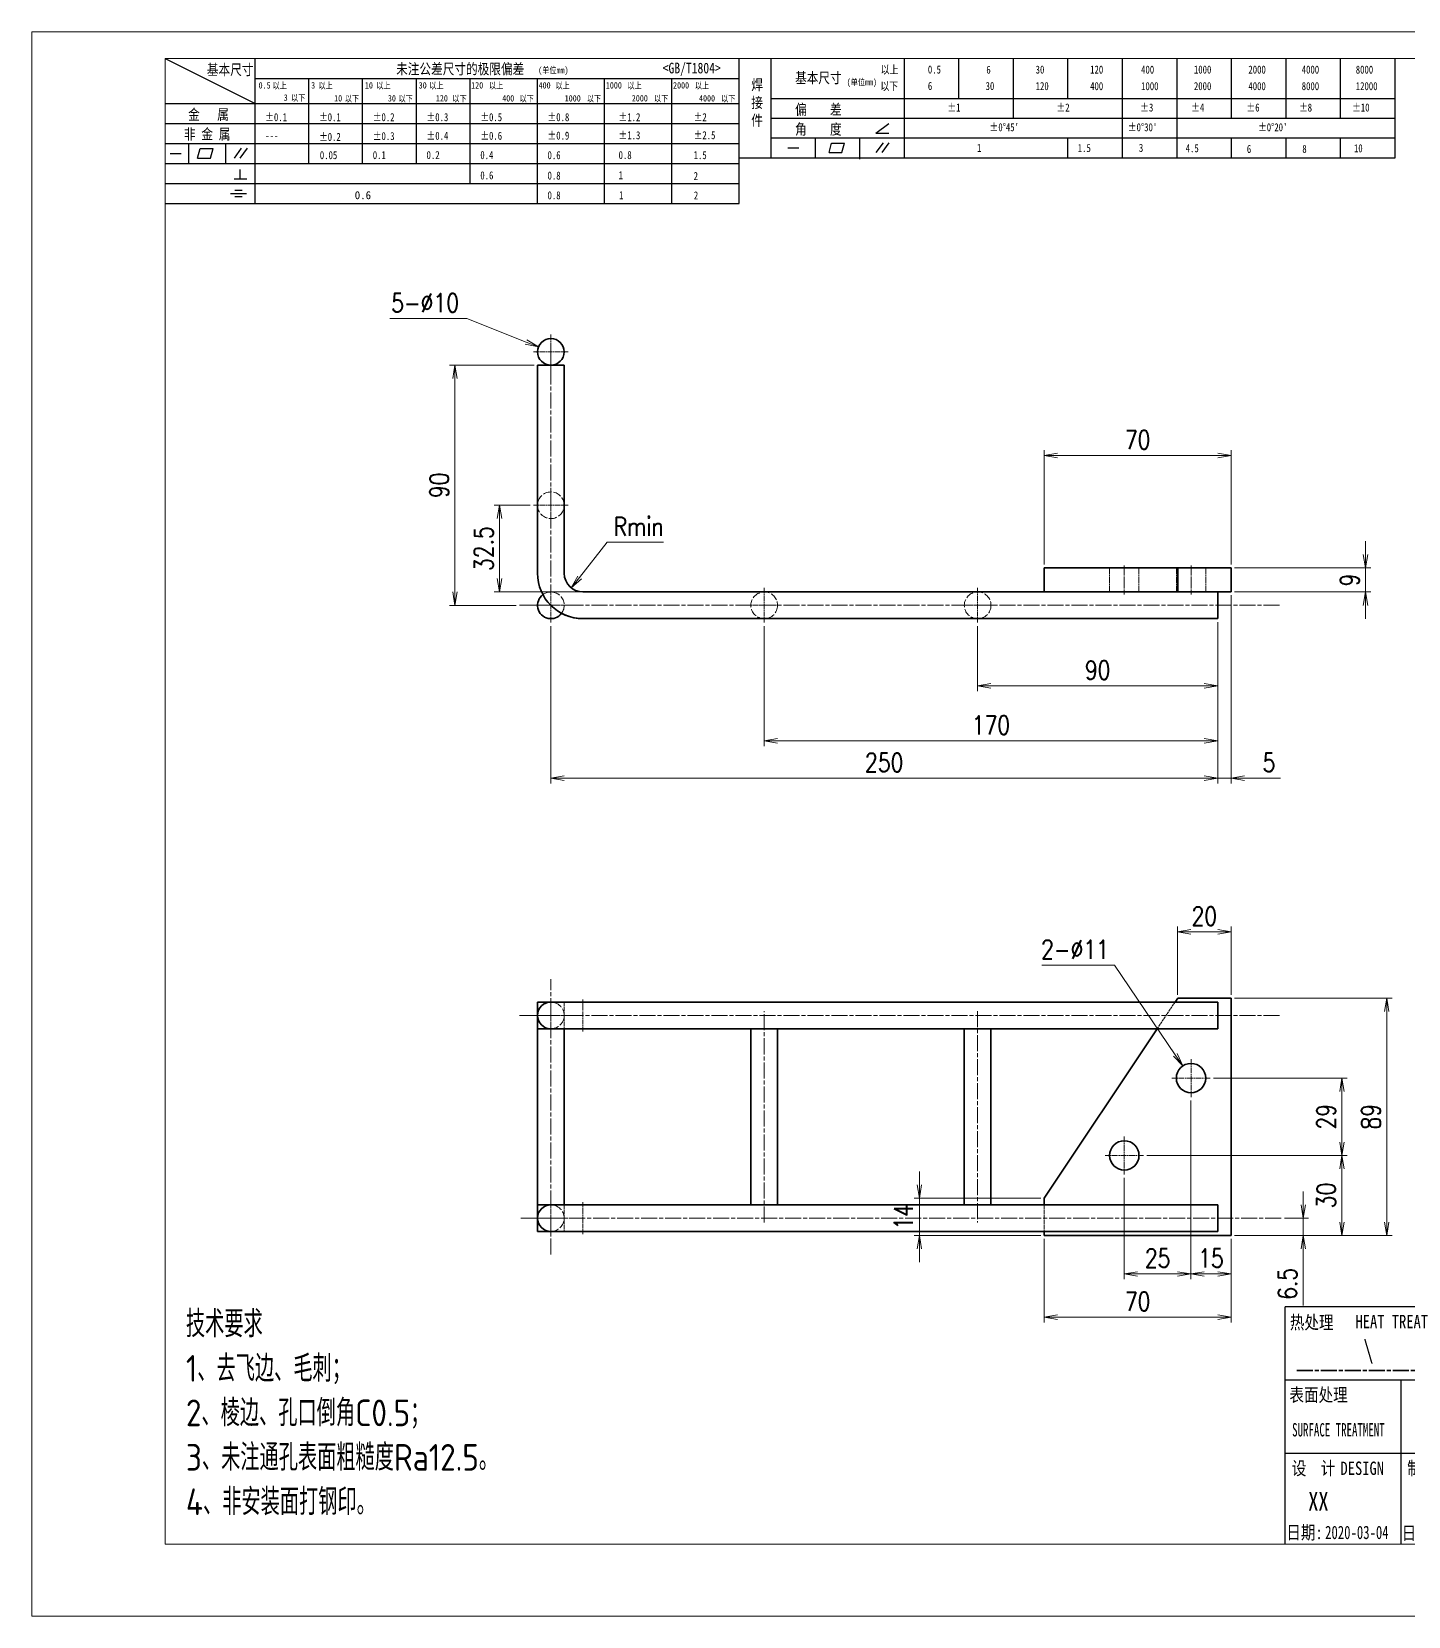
# Model space of a CAD drawing. Header units: inches. Extents: x 269 to 10986, y 1043 to 4337.
# Drawn here: x 6435 to 6951, y 2402 to 2996 of the extents above; entities that cross this region are included whole.
import ezdxf
from ezdxf.enums import TextEntityAlignment as Align

# ---------------------------------------------------------------- set-up
doc = ezdxf.new("R2010")
doc.units = ezdxf.units.IN
doc.header["$MEASUREMENT"] = 0
doc.linetypes.add('AM_ISO02W050x2', pattern=[3.75, 3, -0.75])
doc.linetypes.add('AM_ISO08W050x2', pattern=[9, 6, -0.75, 1.5, -0.75])
for name, color, linetype, lineweight in [('中心线', 2, 'AM_ISO08W050x2', 18), ('图框', 7, 'Continuous', 18), ('标注线', 3, 'Continuous', 18), ('热处理', 7, 'Continuous', 20), ('粗实线', 7, 'Continuous', 35), ('粗点划线', 6, 'AM_ISO08W050x2', 35), ('虚线', 1, 'AM_ISO02W050x2', 18)]:
    doc.layers.add(name, color=color, linetype=linetype, lineweight=lineweight)
doc.layers.add('图\\M+19E79\\M+195B6\\M+18E9A', color=7, linetype='Continuous')
doc.layers.add('打印', color=7, linetype='Continuous', lineweight=15, plot=False)
doc.layers.add('打印-禁用', color=7, linetype='Continuous', lineweight=15, plot=False)
doc.styles.add('DIM', font='romans.shx', dxfattribs={"width": 0.8, "bigfont": 'bigfont.shx'})
doc.styles.add('国标', font='simfang.ttf', dxfattribs={"width": 0.8})
doc.styles.add('机械长仿宋', font='gbenor.shx', dxfattribs={"height": 1, "bigfont": 'gbcbig.shx'})
doc.dimstyles.new('XR 1-2$0', dxfattribs={"dimscale": 2, "dimtxt": 3.5, "dimasz": 2.5, "dimexe": 1, "dimexo": 0.625, "dimgap": 1.2, "dimtad": 1, "dimdsep": 46, "dimtxsty": 'DIM', "dimblk": 'OPEN', "dimcen": 0, "dimclrd": 8, "dimclre": 8, "dimclrt": 2, "dimazin": 2, "dimtfac": 0.5, "dimtmove": 0, "dimatfit": 3, "dimldrblk": 'OPEN', "dimfxl": 0, "dimtolj": 2, "dimlwd": 13, "dimlwe": 13, "dimarcsym": 0})
doc.dimstyles.new('XR 1-2$3', dxfattribs={"dimscale": 2, "dimtxt": 3.5, "dimasz": 2.5, "dimexe": 1, "dimexo": 0.625, "dimgap": 1.2, "dimtad": 1, "dimtoh": 1, "dimdsep": 46, "dimtxsty": 'DIM', "dimblk": 'OPEN', "dimcen": 0, "dimclrd": 8, "dimclre": 8, "dimclrt": 2, "dimazin": 2, "dimtfac": 0.5, "dimtofl": 0, "dimtmove": 0, "dimatfit": 3, "dimldrblk": 'OPEN', "dimfxl": 0, "dimtolj": 2, "dimlwd": 18, "dimlwe": 18, "dimarcsym": 0})
doc.dimstyles.new('XR 1-2$4', dxfattribs={"dimscale": 2, "dimtxt": 3.5, "dimasz": 2.5, "dimexe": 1, "dimexo": 0.625, "dimgap": 1.2, "dimtad": 1, "dimtoh": 1, "dimdsep": 46, "dimtxsty": 'DIM', "dimblk": 'OPEN', "dimcen": 0, "dimclrd": 8, "dimclre": 8, "dimclrt": 2, "dimazin": 2, "dimtfac": 0.5, "dimtofl": 0, "dimtmove": 0, "dimatfit": 3, "dimldrblk": 'OPEN', "dimfxl": 0, "dimtolj": 2, "dimlwd": 18, "dimlwe": 18, "dimarcsym": 0})

# ---------------------------------------------------------------- blocks, each defined once
blk = doc.blocks.new('GZDEH零件A3图框V01版')
at = {"layer": '图\\M+19E79\\M+195B6\\M+18E9A', "color": 9}
for p, q in [((2882.49, -1554.46), (2899.37, -1562.92)), ((2899.37, -1581.67), (2899.37, -1554.46)), ((2990.09, -1581.67), (2990.09, -1554.46)), ((2996.09, -1573.08), (2996.09, -1554.46)), ((3021.09, -1561.98), (3021.09, -1554.46)), ((3031.31, -1561.98), (3031.31, -1554.46)), ((3041.53, -1561.98), (3041.53, -1554.46)), ((3051.75, -1561.98), (3051.75, -1554.46)), ((3061.98, -1561.98), (3061.98, -1554.46)), ((3072.2, -1561.98), (3072.2, -1554.46)), ((3082.42, -1561.98), (3082.42, -1554.46)), ((3092.64, -1561.98), (3092.64, -1554.46)), ((3102.86, -1561.98), (3102.86, -1554.46)), ((3113.09, -1573.08), (3113.09, -1554.46)), ((2899.37, -1558.24), (2990.09, -1558.24)), ((2909.45, -1574.17), (2909.45, -1558.24)), ((2919.53, -1574.17), (2919.53, -1558.24)), ((2929.61, -1574.17), (2929.61, -1558.24)), ((2939.69, -1577.92), (2939.69, -1558.24)), ((2952.29, -1581.67), (2952.29, -1558.24)), ((2964.89, -1581.67), (2964.89, -1558.24)), ((2977.49, -1581.67), (2977.49, -1558.24)), ((2996.09, -1561.98), (3113.09, -1561.98)), ((3021.09, -1573.08), (3021.09, -1561.98)), ((3041.53, -1565.68), (3041.53, -1561.98)), ((3061.98, -1573.08), (3061.98, -1561.98)), ((3072.2, -1573.08), (3072.2, -1561.98)), ((3082.42, -1565.68), (3082.42, -1561.98)), ((3092.64, -1565.68), (3092.64, -1561.98)), ((3102.86, -1565.68), (3102.86, -1561.98)), ((2882.49, -1562.92), (2990.09, -1562.92)), ((2882.49, -1566.67), (2990.09, -1566.67)), ((2996.09, -1565.68), (3113.09, -1565.68)), ((3015.75, -1568.51), (3018.15, -1566.66)), ((2882.49, -1570.42), (2990.09, -1570.42)), ((2886.92, -1574.12), (2886.92, -1570.42)), ((2893.91, -1574.12), (2893.91, -1570.42)), ((2996.09, -1569.38), (3113.09, -1569.38)), ((3004.42, -1573.08), (3004.42, -1569.38)), ((3006.97, -1572.12), (3007.45, -1570.33)), ((3007.45, -1570.33), (3009.86, -1570.33)), ((3009.39, -1572.12), (3009.86, -1570.33)), ((3012.75, -1573.08), (3012.75, -1569.38)), ((3015.75, -1568.51), (3018.15, -1568.51)), ((3015.81, -1572.12), (3017.15, -1570.26)), ((3016.89, -1572.12), (3018.23, -1570.26)), ((3051.75, -1573.08), (3051.75, -1569.38)), ((3082.42, -1573.08), (3082.42, -1569.48)), ((3092.64, -1573.08), (3092.64, -1569.38)), ((3102.86, -1573.08), (3102.86, -1569.38)), ((2883.43, -1572.27), (2885.49, -1572.27)), ((2888.59, -1573.16), (2889.07, -1571.37)), ((2888.59, -1573.16), (2891, -1573.16)), ((2889.07, -1571.37), (2891.48, -1571.37)), ((2891, -1573.16), (2891.48, -1571.37)), ((2895.52, -1573.16), (2896.85, -1571.3)), ((2896.6, -1573.16), (2897.94, -1571.3)), ((2990.09, -1573.08), (3113.09, -1573.08)), ((2999.26, -1571.23), (3001.32, -1571.23)), ((3006.97, -1572.12), (3009.39, -1572.12)), ((3012.75, -1573.33), (3012.75, -1573.08)), ((2882.49, -1574.17), (2990.09, -1574.17)), ((2895.42, -1577.05), (2897.81, -1577.05)), ((2896.58, -1577.05), (2896.58, -1575.28)), ((2882.49, -1577.92), (2990.09, -1577.92)), ((2894.79, -1579.77), (2897.77, -1579.77)), ((2895.57, -1579.17), (2896.92, -1579.17)), ((2882.49, -1581.67), (2990.09, -1581.67)), ((2895.57, -1580.37), (2896.93, -1580.37)), ((3272.49, -1788.46), (3092.49, -1788.46)), ((3181.99, -1802.21), (3092.49, -1802.21)), ((3114.17, -1802.21), (3114.17, -1815.96)), ((3181.99, -1815.96), (3092.49, -1815.96)), ((3114.17, -1815.96), (3114.17, -1832.96)), ((3114.17, -1815.96), (3114.17, -1832.96))]:
    blk.add_line(p, q, dxfattribs=at)
at = {"layer": '图\\M+19E79\\M+195B6\\M+18E9A', "color": 7}
blk.add_line((3272.49, -1788.46), (3092.49, -1788.46), dxfattribs=at)
at = {"layer": '图\\M+19E79\\M+195B6\\M+18E9A', "color": 9, "linetype": 'Continuous'}
blk.add_line((3092.49, -1832.96), (3092.49, -1788.46), dxfattribs=at)
at = {"layer": '图框', "linetype": 'Continuous'}
for p, q in [((2882.49, -1554.46), (2882.49, -1832.96)), ((3272.49, -1554.46), (2882.49, -1554.46)), ((2882.49, -1832.96), (3272.49, -1832.96))]:
    blk.add_line(p, q, dxfattribs=at)
at = {"layer": '打印-禁用', "linetype": 'Continuous'}
for p, q in [((2857.49, -1549.46), (2857.49, -1846.46)), ((3277.49, -1549.46), (2857.49, -1549.46)), ((2857.49, -1846.46), (3277.49, -1846.46))]:
    blk.add_line(p, q, dxfattribs=at)
at = {"layer": '图\\M+19E79\\M+195B6\\M+18E9A', "color": 9, "style": '国标'}
for s, height, width, p in [('基本尺寸', 2, 0.8, (2890.33, -1557.58)), ('未注公差尺寸的极限偏差', 2, 0.8, (2925.81, -1557.44)), ('<GB/T1804>', 2, 0.8, (2975.78, -1557.27)), ('以上', 1.5, 0.8, (3016.64, -1557.33)), ('0.5', 1.5, 0.8, (3025.49, -1557.3)), ('6', 1.5, 0.8, (3036.45, -1557.34)), ('30', 1.5, 0.8, (3045.69, -1557.31)), ('120', 1.5, 0.8, (3055.91, -1557.31)), ('400', 1.5, 0.8, (3065.46, -1557.31)), ('1000', 1.5, 0.8, (3075.36, -1557.31)), ('2000', 1.5, 0.8, (3085.57, -1557.31)), ('4000', 1.5, 0.8, (3095.57, -1557.31)), ('8000', 1.5, 0.8, (3105.7, -1557.31)), ('30', 1.2, 0.8, (2930.04, -1560.11)), ('基本尺寸', 2, 0.8, (3000.6, -1559.1)), ('以下', 1.5, 0.8, (3016.58, -1560.43)), ('6', 1.5, 0.8, (3025.49, -1560.38)), ('30', 1.5, 0.8, (3036.31, -1560.39)), ('120', 1.5, 0.8, (3045.69, -1560.41)), ('400', 1.5, 0.8, (3055.91, -1560.41)), ('1000', 1.5, 0.8, (3065.46, -1560.41)), ('2000', 1.5, 0.8, (3075.36, -1560.41)), ('4000', 1.5, 0.8, (3085.57, -1560.41)), ('8000', 1.5, 0.8, (3095.57, -1560.41)), ('12000', 1.5, 0.8, (3105.7, -1560.41)), ('金   属', 2, 0.8, (2886.82, -1565.98)), ('±0.1', 1.5, 0.8, (2901.27, -1566.23)), ('±0.1', 1.5, 0.8, (2911.35, -1566.23)), ('±0.2', 1.5, 0.8, (2921.43, -1566.23)), ('±0.3', 1.5, 0.8, (2931.51, -1566.23)), ('±0.5', 1.5, 0.8, (2941.59, -1566.23)), ('±0.8', 1.5, 0.8, (2954.19, -1566.23)), ('±1.2', 1.5, 0.8, (2967.51, -1566.23)), ('±2', 1.5, 0.8, (2981.58, -1566.23)), ('偏    差', 2, 0.8, (3000.6, -1565.04)), ('±1', 1.5, 0.8, (3029.16, -1564.42)), ('±2', 1.5, 0.8, (3049.61, -1564.42)), ('±3', 1.5, 0.8, (3065.3, -1564.42)), ('±4', 1.5, 0.8, (3074.85, -1564.42)), ('±6', 1.5, 0.8, (3085.22, -1564.42)), ('±8', 1.5, 0.8, (3095.06, -1564.42)), ('±10', 1.5, 0.8, (3105.02, -1564.42)), ('非 金 属', 2, 0.8, (2886.02, -1569.65)), ('±0.3', 1.5, 0.8, (2921.43, -1569.77)), ('±0.4', 1.5, 0.8, (2931.51, -1569.71)), ('±0.6', 1.5, 0.8, (2941.59, -1569.71)), ('±0.9', 1.5, 0.8, (2954.19, -1569.68)), ('±1.3', 1.5, 0.8, (2967.51, -1569.62)), ('±2.5', 1.5, 0.8, (2981.58, -1569.61)), ('角    度', 2, 0.8, (3000.6, -1568.74)), ("±0%%D45'", 1.5, 0.8, (3037.06, -1568.12)), ("±0%%D30'", 1.5, 0.8, (3062.98, -1568.12)), ("±0%%D20'", 1.5, 0.8, (3087.38, -1568.12)), ('---', 1.5, 0.8, (2901.27, -1569.65)), ('±0.2', 1.5, 0.8, (2911.35, -1569.92)), ('1', 1.5, 0.8, (3034.69, -1571.98)), ('1.5', 1.5, 0.8, (3053.59, -1572.01)), ('3', 1.5, 0.8, (3065.05, -1571.98)), ('4.5', 1.5, 0.8, (3073.82, -1572.05)), ('6', 1.5, 0.8, (3085.28, -1572.19)), ('8', 1.5, 0.8, (3095.68, -1572.15)), ('10', 1.5, 0.8, (3105.36, -1572.06)), ('0.1', 1.5, 0.8, (2921.43, -1573.34)), ('0.2', 1.5, 0.8, (2931.51, -1573.33)), ('0.4', 1.5, 0.8, (2941.59, -1573.33)), ('0.6', 1.5, 0.8, (2954.19, -1573.35)), ('0.8', 1.5, 0.8, (2967.51, -1573.33)), ('1.5', 1.5, 0.8, (2981.58, -1573.34)), ('0.6', 1.5, 0.8, (2941.59, -1577.14)), ('0.8', 1.5, 0.8, (2954.19, -1577.17)), ('1', 1.5, 0.8, (2967.51, -1577.12)), ('2', 1.5, 0.8, (2981.58, -1577.26)), ('0.8', 1.5, 0.8, (2954.19, -1580.87)), ('1', 1.5, 0.8, (2967.59, -1580.86)), ('2', 1.5, 0.8, (2981.62, -1580.89)), ('热处理', 2.5, 0.8, (3093.35, -1792.61)), ('表面处理', 2.5, 0.8, (3093.27, -1806.21)), ('SURFACE TREATMENT', 2.5, 0.6, (3093.77, -1812.75)), (' DESIGN', 2.5, 0.8, (3101.47, -1819.96))]:
    blk.add_text(s, height=height, dxfattribs=dict(at, width=width)).set_placement(p)
at = {"layer": '图\\M+19E79\\M+195B6\\M+18E9A', "color": 9, "lineweight": 15, "style": '国标', "width": 0.8}
for s, p in [('(单位mm)', (2952.44, -1557.27)), ('0.5', (2900.03, -1560.11)), ('以上', (2902.64, -1560.16)), ('3', (2909.88, -1560.11)), ('以上', (2911.25, -1560.16)), ('10', (2919.96, -1560.11)), ('以上', (2922.09, -1560.16)), ('以上', (2932.02, -1560.16)), ('120', (2939.88, -1560.11)), ('以上', (2943.21, -1560.16)), ('400', (2952.52, -1560.11)), ('以上', (2955.68, -1560.16)), ('1000', (2965.12, -1560.11)), ('以上', (2969.16, -1560.16)), ('2000', (2977.72, -1560.11)), ('以上', (2981.8, -1560.16)), ('(单位mm)', (3010.27, -1559.51)), ('3', (2904.73, -1562.41)), ('以下', (2906.1, -1562.46)), ('10', (2914.19, -1562.54)), ('以下', (2916.18, -1562.59)), ('30', (2924.27, -1562.54)), ('以下', (2926.26, -1562.59)), ('120', (2933.26, -1562.54)), ('以下', (2936.34, -1562.59)), ('400', (2945.7, -1562.54)), ('以下', (2948.94, -1562.59)), ('1000', (2957.41, -1562.54)), ('以下', (2961.54, -1562.59)), ('2000', (2969.99, -1562.54)), ('以下', (2974.14, -1562.59)), ('4000', (2982.59, -1562.54)), ('以下', (2986.74, -1562.59))]:
    blk.add_text(s, height=1.2, dxfattribs=at).set_placement(p)
at = {"layer": '图\\M+19E79\\M+195B6\\M+18E9A', "color": 9, "lineweight": 13, "style": '国标'}
blk.add_text('0.6', height=1.5, dxfattribs=at).set_placement((2918.05, -1580.85))
at = {"layer": '图\\M+19E79\\M+195B6\\M+18E9A', "color": 9, "style": '国标', "width": 0.8}
for s, p in [('HEAT TREAT', (3112.45, -1792.46)), ('设  计', (3097.79, -1819.96)), ('制  图', (3119.43, -1819.96)), ('日期:', (3096.09, -1832)), ('日期:', (3117.71, -1832.1))]:
    blk.add_text(s, height=2.5, dxfattribs=at).set_placement(p, align=Align.CENTER)
at = {"layer": '图\\M+19E79\\M+195B6\\M+18E9A', "color": 9, "style": '国标'}
for s, insert, char_height, width, attachment_point in [('焊\\P接\\P件', (2992.39, -1558.41), 2, 3.1877, 1), ('0.05', (2911.51, -1573.37), 1.5, 5.1982, 7)]:
    blk.add_mtext(s, dxfattribs=dict(at, insert=insert, char_height=char_height, width=width, attachment_point=attachment_point))
blk = doc.blocks.new('DEH A3')
at = {"layer": '图框'}
blk.add_blockref('GZDEH零件A3图框V01版', (-2857.49, 1846.46), dxfattribs=at)
blk = doc.blocks.new('_Open')
at = {"color": 0, "linetype": 'ByBlock', "lineweight": -2}
for p, q in [((-1, 0.17), (0, 0)), ((-1, -0.17), (0, 0)), ((0, 0), (-1, 0))]:
    blk.add_line(p, q, dxfattribs=at)
blk = doc.blocks.new('*D451')
at = {"layer": 'Defpoints', "color": 0, "transparency": 16777216}
for p in [(6629.98, 2774.94), (6879.98, 2776.44), (6879.98, 2716.64)]:
    blk.add_point(p, dxfattribs=at)
at = {"layer": '标注线', "color": 8, "lineweight": 13, "transparency": 16777216}
for p, q in [((6879.98, 2775.19), (6879.98, 2714.64)), ((6629.98, 2773.69), (6629.98, 2714.64)), ((6634.98, 2716.64), (6874.98, 2716.64))]:
    blk.add_line(p, q, dxfattribs=at)
at = {"layer": '标注线', "color": 8, "lineweight": 13, "transparency": 16777216, "xscale": 5, "yscale": 5, "zscale": 5, "rotation": 180}
blk.add_blockref('_Open', (6629.98, 2716.64), dxfattribs=at)
at = {"layer": '标注线', "color": 8, "lineweight": 13, "transparency": 16777216, "xscale": 5, "yscale": 5, "zscale": 5}
blk.add_blockref('_Open', (6879.98, 2716.64), dxfattribs=at)
at = {"layer": '标注线', "color": 2, "transparency": 16777216, "insert": (6754.98, 2722.54), "char_height": 7, "attachment_point": 5, "style": 'DIM'}
blk.add_mtext('\\A2;250', dxfattribs=at)
blk = doc.blocks.new('*D452')
at = {"layer": 'Defpoints', "color": 0, "transparency": 16777216}
for p in [(6594.03, 2871.44), (6624.98, 2871.44), (6618.18, 2781.44)]:
    blk.add_point(p, dxfattribs=at)
at = {"layer": '标注线', "color": 8, "lineweight": 13, "transparency": 16777216}
for p, q in [((6623.73, 2871.44), (6592.03, 2871.44)), ((6594.03, 2786.44), (6594.03, 2866.44)), ((6616.93, 2781.44), (6592.03, 2781.44))]:
    blk.add_line(p, q, dxfattribs=at)
at = {"layer": '标注线', "color": 8, "lineweight": 13, "transparency": 16777216, "xscale": 5, "yscale": 5, "zscale": 5}
for p, rotation in [((6594.03, 2871.44), 90), ((6594.03, 2781.44), 270)]:
    blk.add_blockref('_Open', p, dxfattribs=dict(at, rotation=rotation))
at = {"layer": '标注线', "color": 2, "transparency": 16777216, "insert": (6588.13, 2826.44), "char_height": 7, "attachment_point": 5, "rotation": 90, "style": 'DIM'}
blk.add_mtext('\\A2;90', dxfattribs=at)
blk = doc.blocks.new('*D453')
at = {"layer": 'Defpoints', "color": 0, "transparency": 16777216}
for p in [(6884.98, 2786.44), (6879.98, 2776.44), (6884.98, 2716.64)]:
    blk.add_point(p, dxfattribs=at)
at = {"layer": '标注线', "color": 8, "lineweight": 13, "transparency": 16777216}
for p, q in [((6884.98, 2785.19), (6884.98, 2714.64)), ((6879.98, 2775.19), (6879.98, 2714.64)), ((6874.98, 2716.64), (6869.98, 2716.64)), ((6879.98, 2716.64), (6884.98, 2716.64)), ((6889.98, 2716.64), (6903.52, 2716.64))]:
    blk.add_line(p, q, dxfattribs=at)
at = {"layer": '标注线', "color": 8, "lineweight": 13, "transparency": 16777216, "xscale": 5, "yscale": 5, "zscale": 5}
blk.add_blockref('_Open', (6879.98, 2716.64), dxfattribs=at)
at = {"layer": '标注线', "color": 8, "lineweight": 13, "transparency": 16777216, "xscale": 5, "yscale": 5, "zscale": 5, "rotation": 180}
blk.add_blockref('_Open', (6884.98, 2716.64), dxfattribs=at)
at = {"layer": '标注线', "color": 2, "transparency": 16777216, "insert": (6899.25, 2722.54), "char_height": 7, "attachment_point": 5, "style": 'DIM'}
blk.add_mtext('\\A2;5', dxfattribs=at)
blk = doc.blocks.new('*D454')
at = {"layer": 'Defpoints', "color": 0, "transparency": 16777216}
for p in [(6884.98, 2837.63), (6814.98, 2795.44), (6884.98, 2795.44)]:
    blk.add_point(p, dxfattribs=at)
at = {"layer": '标注线', "color": 8, "lineweight": 13, "transparency": 16777216}
for p, q in [((6814.98, 2796.69), (6814.98, 2839.63)), ((6884.98, 2796.69), (6884.98, 2839.63)), ((6819.98, 2837.63), (6879.98, 2837.63))]:
    blk.add_line(p, q, dxfattribs=at)
at = {"layer": '标注线', "color": 8, "lineweight": 13, "transparency": 16777216, "xscale": 5, "yscale": 5, "zscale": 5, "rotation": 180}
blk.add_blockref('_Open', (6814.98, 2837.63), dxfattribs=at)
at = {"layer": '标注线', "color": 8, "lineweight": 13, "transparency": 16777216, "xscale": 5, "yscale": 5, "zscale": 5}
blk.add_blockref('_Open', (6884.98, 2837.63), dxfattribs=at)
at = {"layer": '标注线', "color": 2, "transparency": 16777216, "insert": (6849.98, 2843.53), "char_height": 7, "attachment_point": 5, "style": 'DIM'}
blk.add_mtext('\\A2;70', dxfattribs=at)
blk = doc.blocks.new('*D455')
at = {"layer": 'Defpoints', "color": 0, "transparency": 16777216}
for p in [(6884.98, 2795.44), (6935.39, 2795.44), (6884.98, 2786.44)]:
    blk.add_point(p, dxfattribs=at)
at = {"layer": '标注线', "color": 8, "lineweight": 13, "transparency": 16777216}
for p, q in [((6935.39, 2800.44), (6935.39, 2805.44)), ((6886.23, 2795.44), (6937.39, 2795.44)), ((6935.39, 2786.44), (6935.39, 2795.44)), ((6886.23, 2786.44), (6937.39, 2786.44)), ((6935.39, 2781.44), (6935.39, 2776.44))]:
    blk.add_line(p, q, dxfattribs=at)
at = {"layer": '标注线', "color": 8, "lineweight": 13, "transparency": 16777216, "xscale": 5, "yscale": 5, "zscale": 5}
for p, rotation in [((6935.39, 2795.44), 270), ((6935.39, 2786.44), 90)]:
    blk.add_blockref('_Open', p, dxfattribs=dict(at, rotation=rotation))
at = {"layer": '标注线', "color": 2, "transparency": 16777216, "insert": (6929.49, 2790.94), "char_height": 7, "attachment_point": 5, "rotation": 90, "style": 'DIM'}
blk.add_mtext('\\A2;9', dxfattribs=at)
blk = doc.blocks.new('*D456')
at = {"layer": 'Defpoints', "color": 0, "transparency": 16777216}
for p in [(6789.98, 2774.94), (6879.98, 2776.44), (6879.98, 2751.27)]:
    blk.add_point(p, dxfattribs=at)
at = {"layer": '标注线', "color": 8, "lineweight": 13, "transparency": 16777216}
for p, q in [((6879.98, 2775.19), (6879.98, 2749.27)), ((6789.98, 2773.69), (6789.98, 2749.27)), ((6794.98, 2751.27), (6874.98, 2751.27))]:
    blk.add_line(p, q, dxfattribs=at)
at = {"layer": '标注线', "color": 8, "lineweight": 13, "transparency": 16777216, "xscale": 5, "yscale": 5, "zscale": 5, "rotation": 180}
blk.add_blockref('_Open', (6789.98, 2751.27), dxfattribs=at)
at = {"layer": '标注线', "color": 8, "lineweight": 13, "transparency": 16777216, "xscale": 5, "yscale": 5, "zscale": 5}
blk.add_blockref('_Open', (6879.98, 2751.27), dxfattribs=at)
at = {"layer": '标注线', "color": 2, "transparency": 16777216, "insert": (6834.98, 2757.17), "char_height": 7, "attachment_point": 5, "style": 'DIM'}
blk.add_mtext('\\A2;90', dxfattribs=at)
blk = doc.blocks.new('*D457')
at = {"layer": 'Defpoints', "color": 0, "transparency": 16777216}
for p in [(6709.98, 2774.94), (6879.98, 2776.44), (6879.98, 2730.67)]:
    blk.add_point(p, dxfattribs=at)
at = {"layer": '标注线', "color": 8, "lineweight": 13, "transparency": 16777216}
for p, q in [((6879.98, 2775.19), (6879.98, 2728.67)), ((6709.98, 2773.69), (6709.98, 2728.67)), ((6714.98, 2730.67), (6874.98, 2730.67))]:
    blk.add_line(p, q, dxfattribs=at)
at = {"layer": '标注线', "color": 8, "lineweight": 13, "transparency": 16777216, "xscale": 5, "yscale": 5, "zscale": 5, "rotation": 180}
blk.add_blockref('_Open', (6709.98, 2730.67), dxfattribs=at)
at = {"layer": '标注线', "color": 8, "lineweight": 13, "transparency": 16777216, "xscale": 5, "yscale": 5, "zscale": 5}
blk.add_blockref('_Open', (6879.98, 2730.67), dxfattribs=at)
at = {"layer": '标注线', "color": 2, "transparency": 16777216, "insert": (6794.98, 2736.57), "char_height": 7, "attachment_point": 5, "style": 'DIM'}
blk.add_mtext('\\A2;170', dxfattribs=at)
blk = doc.blocks.new('*D458')
at = {"layer": 'Defpoints', "color": 0, "transparency": 16777216}
for p in [(6610.73, 2818.94), (6623.48, 2818.94), (6641.98, 2786.44)]:
    blk.add_point(p, dxfattribs=at)
at = {"layer": '标注线', "color": 8, "lineweight": 13, "transparency": 16777216}
for p, q in [((6622.23, 2818.94), (6608.73, 2818.94)), ((6610.73, 2791.44), (6610.73, 2813.94)), ((6640.73, 2786.44), (6608.73, 2786.44))]:
    blk.add_line(p, q, dxfattribs=at)
at = {"layer": '标注线', "color": 8, "lineweight": 13, "transparency": 16777216, "xscale": 5, "yscale": 5, "zscale": 5}
for p, rotation in [((6610.73, 2818.94), 90), ((6610.73, 2786.44), 270)]:
    blk.add_blockref('_Open', p, dxfattribs=dict(at, rotation=rotation))
at = {"layer": '标注线', "color": 2, "transparency": 16777216, "insert": (6604.83, 2802.69), "char_height": 7, "attachment_point": 5, "rotation": 90, "style": 'DIM'}
blk.add_mtext('\\A2;32.5', dxfattribs=at)
blk = doc.blocks.new('*D459')
at = {"layer": 'Defpoints', "color": 0, "transparency": 16777216}
for p in [(6625.33, 2878.28), (6634.63, 2874.61)]:
    blk.add_point(p, dxfattribs=at)
at = {"layer": '标注线', "color": 8, "lineweight": 18, "transparency": 16777216}
for p, q in [((6569.62, 2888.92), (6598.42, 2888.92)), ((6598.42, 2888.92), (6620.68, 2880.12))]:
    blk.add_line(p, q, dxfattribs=at)
at = {"layer": '标注线', "color": 8, "lineweight": 18, "transparency": 16777216, "xscale": 5, "yscale": 5, "zscale": 5, "rotation": 338.4364314006194}
blk.add_blockref('_Open', (6625.33, 2878.28), dxfattribs=at)
at = {"layer": '标注线', "color": 2, "transparency": 16777216, "insert": (6582.82, 2894.82), "char_height": 7, "attachment_point": 5, "style": 'DIM'}
blk.add_mtext('\\A2;{\\Fromans,bigfont|c134;5-}∅10', dxfattribs=at)
blk = doc.blocks.new('*D463')
at = {"layer": 'Defpoints', "color": 0, "transparency": 16777216}
for p in [(6814.98, 2545.23), (6884.98, 2545.23), (6884.98, 2514.6)]:
    blk.add_point(p, dxfattribs=at)
at = {"layer": '标注线', "color": 8, "lineweight": 13, "transparency": 16777216}
for p, q in [((6814.98, 2543.98), (6814.98, 2512.6)), ((6884.98, 2543.98), (6884.98, 2512.6)), ((6819.98, 2514.6), (6879.98, 2514.6))]:
    blk.add_line(p, q, dxfattribs=at)
at = {"layer": '标注线', "color": 8, "lineweight": 13, "transparency": 16777216, "xscale": 5, "yscale": 5, "zscale": 5, "rotation": 180}
blk.add_blockref('_Open', (6814.98, 2514.6), dxfattribs=at)
at = {"layer": '标注线', "color": 8, "lineweight": 13, "transparency": 16777216, "xscale": 5, "yscale": 5, "zscale": 5}
blk.add_blockref('_Open', (6884.98, 2514.6), dxfattribs=at)
at = {"layer": '标注线', "color": 2, "transparency": 16777216, "insert": (6849.98, 2520.5), "char_height": 7, "attachment_point": 5, "style": 'DIM'}
blk.add_mtext('\\A2;70', dxfattribs=at)
blk = doc.blocks.new('*D464')
at = {"layer": 'Defpoints', "color": 0, "transparency": 16777216}
for p in [(6884.98, 2634.23), (6943.35, 2634.23), (6884.98, 2545.23)]:
    blk.add_point(p, dxfattribs=at)
at = {"layer": '标注线', "color": 8, "lineweight": 13, "transparency": 16777216}
for p, q in [((6886.23, 2634.23), (6945.35, 2634.23)), ((6943.35, 2550.23), (6943.35, 2629.23)), ((6886.23, 2545.23), (6945.35, 2545.23))]:
    blk.add_line(p, q, dxfattribs=at)
at = {"layer": '标注线', "color": 8, "lineweight": 13, "transparency": 16777216, "xscale": 5, "yscale": 5, "zscale": 5}
for p, rotation in [((6943.35, 2634.23), 90), ((6943.35, 2545.23), 270)]:
    blk.add_blockref('_Open', p, dxfattribs=dict(at, rotation=rotation))
at = {"layer": '标注线', "color": 2, "transparency": 16777216, "insert": (6937.45, 2589.73), "char_height": 7, "attachment_point": 5, "rotation": 90, "style": 'DIM'}
blk.add_mtext('\\A2;89', dxfattribs=at)
blk = doc.blocks.new('*D465')
at = {"layer": 'Defpoints', "color": 0, "transparency": 16777216}
for p in [(6903.78, 2551.73), (6884.98, 2545.23), (6912.08, 2545.23)]:
    blk.add_point(p, dxfattribs=at)
at = {"layer": '标注线', "color": 8, "lineweight": 13, "transparency": 16777216}
for p, q in [((6912.08, 2556.73), (6912.08, 2561.73)), ((6905.03, 2551.73), (6914.08, 2551.73)), ((6912.08, 2551.73), (6912.08, 2545.23)), ((6886.23, 2545.23), (6914.08, 2545.23)), ((6912.08, 2540.23), (6912.08, 2518.96))]:
    blk.add_line(p, q, dxfattribs=at)
at = {"layer": '标注线', "color": 8, "lineweight": 13, "transparency": 16777216, "xscale": 5, "yscale": 5, "zscale": 5}
for p, rotation in [((6912.08, 2551.73), 270), ((6912.08, 2545.23), 90)]:
    blk.add_blockref('_Open', p, dxfattribs=dict(at, rotation=rotation))
at = {"layer": '标注线', "color": 2, "transparency": 16777216, "insert": (6906.18, 2527.1), "char_height": 7, "attachment_point": 5, "rotation": 90, "style": 'DIM'}
blk.add_mtext('\\A2;6.5', dxfattribs=at)
blk = doc.blocks.new('*D466')
at = {"layer": 'Defpoints', "color": 0, "transparency": 16777216}
for p in [(6768.15, 2559.23), (6814.98, 2559.23), (6814.98, 2545.23)]:
    blk.add_point(p, dxfattribs=at)
at = {"layer": '标注线', "color": 8, "lineweight": 13, "transparency": 16777216}
for p, q in [((6768.15, 2564.23), (6768.15, 2569.23)), ((6813.73, 2559.23), (6766.15, 2559.23)), ((6768.15, 2545.23), (6768.15, 2559.23)), ((6813.73, 2545.23), (6766.15, 2545.23)), ((6768.15, 2540.23), (6768.15, 2535.23))]:
    blk.add_line(p, q, dxfattribs=at)
at = {"layer": '标注线', "color": 8, "lineweight": 13, "transparency": 16777216, "xscale": 5, "yscale": 5, "zscale": 5}
for p, rotation in [((6768.15, 2559.23), 270), ((6768.15, 2545.23), 90)]:
    blk.add_blockref('_Open', p, dxfattribs=dict(at, rotation=rotation))
at = {"layer": '标注线', "color": 2, "transparency": 16777216, "insert": (6762.25, 2552.23), "char_height": 7, "attachment_point": 5, "rotation": 90, "style": 'DIM'}
blk.add_mtext('\\A2;14', dxfattribs=at)
blk = doc.blocks.new('*D467')
at = {"layer": 'Defpoints', "color": 0, "transparency": 16777216}
for p in [(6884.98, 2659.03), (6864.98, 2634.23), (6884.98, 2634.23)]:
    blk.add_point(p, dxfattribs=at)
at = {"layer": '标注线', "color": 8, "lineweight": 13, "transparency": 16777216}
for p, q in [((6864.98, 2635.48), (6864.98, 2661.03)), ((6869.98, 2659.03), (6879.98, 2659.03)), ((6884.98, 2635.48), (6884.98, 2661.03))]:
    blk.add_line(p, q, dxfattribs=at)
at = {"layer": '标注线', "color": 8, "lineweight": 13, "transparency": 16777216, "xscale": 5, "yscale": 5, "zscale": 5, "rotation": 180}
blk.add_blockref('_Open', (6864.98, 2659.03), dxfattribs=at)
at = {"layer": '标注线', "color": 8, "lineweight": 13, "transparency": 16777216, "xscale": 5, "yscale": 5, "zscale": 5}
blk.add_blockref('_Open', (6884.98, 2659.03), dxfattribs=at)
at = {"layer": '标注线', "color": 2, "transparency": 16777216, "insert": (6874.98, 2664.93), "char_height": 7, "attachment_point": 5, "style": 'DIM'}
blk.add_mtext('\\A2;20', dxfattribs=at)
blk = doc.blocks.new('*D468')
at = {"layer": 'Defpoints', "color": 0, "transparency": 16777216}
for p in [(6869.98, 2597.08), (6884.98, 2545.23), (6884.98, 2530.81)]:
    blk.add_point(p, dxfattribs=at)
at = {"layer": '标注线', "color": 8, "lineweight": 13, "transparency": 16777216}
for p, q in [((6869.98, 2595.83), (6869.98, 2528.81)), ((6884.98, 2543.98), (6884.98, 2528.81)), ((6874.98, 2530.81), (6879.98, 2530.81))]:
    blk.add_line(p, q, dxfattribs=at)
at = {"layer": '标注线', "color": 8, "lineweight": 13, "transparency": 16777216, "xscale": 5, "yscale": 5, "zscale": 5, "rotation": 180}
blk.add_blockref('_Open', (6869.98, 2530.81), dxfattribs=at)
at = {"layer": '标注线', "color": 8, "lineweight": 13, "transparency": 16777216, "xscale": 5, "yscale": 5, "zscale": 5}
blk.add_blockref('_Open', (6884.98, 2530.81), dxfattribs=at)
at = {"layer": '标注线', "color": 2, "transparency": 16777216, "insert": (6877.48, 2536.71), "char_height": 7, "attachment_point": 5, "style": 'DIM'}
blk.add_mtext('\\A2;15', dxfattribs=at)
blk = doc.blocks.new('*D469')
at = {"layer": 'Defpoints', "color": 0, "transparency": 16777216}
for p in [(6869.98, 2597.08), (6844.98, 2568.08), (6869.98, 2530.81)]:
    blk.add_point(p, dxfattribs=at)
at = {"layer": '标注线', "color": 8, "lineweight": 13, "transparency": 16777216}
for p, q in [((6869.98, 2595.83), (6869.98, 2528.81)), ((6844.98, 2566.83), (6844.98, 2528.81)), ((6849.98, 2530.81), (6864.98, 2530.81))]:
    blk.add_line(p, q, dxfattribs=at)
at = {"layer": '标注线', "color": 8, "lineweight": 13, "transparency": 16777216, "xscale": 5, "yscale": 5, "zscale": 5, "rotation": 180}
blk.add_blockref('_Open', (6844.98, 2530.81), dxfattribs=at)
at = {"layer": '标注线', "color": 8, "lineweight": 13, "transparency": 16777216, "xscale": 5, "yscale": 5, "zscale": 5}
blk.add_blockref('_Open', (6869.98, 2530.81), dxfattribs=at)
at = {"layer": '标注线', "color": 2, "transparency": 16777216, "insert": (6857.48, 2536.71), "char_height": 7, "attachment_point": 5, "style": 'DIM'}
blk.add_mtext('\\A2;25', dxfattribs=at)
blk = doc.blocks.new('*D470')
at = {"layer": 'Defpoints', "color": 0, "transparency": 16777216}
for p in [(6852.13, 2575.23), (6926.57, 2575.23), (6884.98, 2545.23)]:
    blk.add_point(p, dxfattribs=at)
at = {"layer": '标注线', "color": 8, "lineweight": 13, "transparency": 16777216}
for p, q in [((6853.38, 2575.23), (6928.57, 2575.23)), ((6926.57, 2550.23), (6926.57, 2570.23)), ((6886.23, 2545.23), (6928.57, 2545.23))]:
    blk.add_line(p, q, dxfattribs=at)
at = {"layer": '标注线', "color": 8, "lineweight": 13, "transparency": 16777216, "xscale": 5, "yscale": 5, "zscale": 5}
for p, rotation in [((6926.57, 2575.23), 90), ((6926.57, 2545.23), 270)]:
    blk.add_blockref('_Open', p, dxfattribs=dict(at, rotation=rotation))
at = {"layer": '标注线', "color": 2, "transparency": 16777216, "insert": (6920.67, 2560.23), "char_height": 7, "attachment_point": 5, "rotation": 90, "style": 'DIM'}
blk.add_mtext('\\A2;30', dxfattribs=at)
blk = doc.blocks.new('*D471')
at = {"layer": 'Defpoints', "color": 0, "transparency": 16777216}
for p in [(6877.13, 2604.23), (6926.57, 2604.23), (6852.13, 2575.23)]:
    blk.add_point(p, dxfattribs=at)
at = {"layer": '标注线', "color": 8, "lineweight": 13, "transparency": 16777216}
for p, q in [((6878.38, 2604.23), (6928.57, 2604.23)), ((6926.57, 2580.23), (6926.57, 2599.23)), ((6853.38, 2575.23), (6928.57, 2575.23))]:
    blk.add_line(p, q, dxfattribs=at)
at = {"layer": '标注线', "color": 8, "lineweight": 13, "transparency": 16777216, "xscale": 5, "yscale": 5, "zscale": 5}
for p, rotation in [((6926.57, 2604.23), 90), ((6926.57, 2575.23), 270)]:
    blk.add_blockref('_Open', p, dxfattribs=dict(at, rotation=rotation))
at = {"layer": '标注线', "color": 2, "transparency": 16777216, "insert": (6920.67, 2589.73), "char_height": 7, "attachment_point": 5, "rotation": 90, "style": 'DIM'}
blk.add_mtext('\\A2;29', dxfattribs=at)
blk = doc.blocks.new('*D472')
at = {"layer": 'Defpoints', "color": 0, "transparency": 16777216}
for p in [(6866.9, 2608.78), (6873.07, 2599.68)]:
    blk.add_point(p, dxfattribs=at)
at = {"layer": '标注线', "color": 8, "lineweight": 18, "transparency": 16777216}
for p, q in [((6814.1, 2646.51), (6841.3, 2646.51)), ((6841.3, 2646.51), (6864.09, 2612.92))]:
    blk.add_line(p, q, dxfattribs=at)
at = {"layer": '标注线', "color": 8, "lineweight": 18, "transparency": 16777216, "xscale": 5, "yscale": 5, "zscale": 5, "rotation": 304.1533799291865}
blk.add_blockref('_Open', (6866.9, 2608.78), dxfattribs=at)
at = {"layer": '标注线', "color": 2, "transparency": 16777216, "insert": (6826.5, 2652.41), "char_height": 7, "attachment_point": 5, "style": 'DIM'}
blk.add_mtext('\\A2;2-%%c11', dxfattribs=at)
blk = doc.blocks.new('*D533')
at = {"layer": 'Defpoints', "color": 0, "transparency": 16777216}
for p in [(6641.98, 2793.44), (6637.65, 2787.94)]:
    blk.add_point(p, dxfattribs=at)
at = {"layer": '标注线', "color": 8, "lineweight": 18, "transparency": 16777216}
for p, q in [((6651.14, 2805.08), (6640.75, 2791.87)), ((6672.21, 2805.08), (6651.14, 2805.08))]:
    blk.add_line(p, q, dxfattribs=at)
at = {"layer": '标注线', "color": 8, "lineweight": 18, "transparency": 16777216, "xscale": 5, "yscale": 5, "zscale": 5, "rotation": 231.7979263032726}
blk.add_blockref('_Open', (6637.65, 2787.94), dxfattribs=at)
at = {"layer": '标注线', "color": 2, "transparency": 16777216, "insert": (6662.87, 2810.98), "char_height": 7, "attachment_point": 5, "style": 'DIM'}
blk.add_mtext('\\A2;{\\Fromans,bigfont|c134;Rmin}', dxfattribs=at)

msp = doc.modelspace()

# ---------------------------------------------------------------- linework, layer by layer
at = {"layer": '中心线', "ltscale": 0.325}
for p, q in [((6629.983, 2882.944), (6629.983, 2869.944)), ((6636.483, 2876.444), (6623.483, 2876.444)), ((6629.983, 2825.444), (6629.983, 2812.444)), ((6636.483, 2818.944), (6623.483, 2818.944)), ((6629.983, 2787.944), (6629.983, 2774.944)), ((6709.983, 2787.944), (6709.983, 2774.944)), ((6789.983, 2787.944), (6789.983, 2774.944)), ((6636.483, 2781.444), (6623.483, 2781.444)), ((6716.483, 2781.444), (6703.483, 2781.444)), ((6796.483, 2781.444), (6783.483, 2781.444)), ((6629.983, 2634.229), (6629.983, 2621.229)), ((6636.483, 2627.729), (6623.483, 2627.729)), ((6629.983, 2558.229), (6629.983, 2545.229)), ((6636.483, 2551.729), (6623.483, 2551.729))]:
    msp.add_line(p, q, dxfattribs=at)
at = {"layer": '中心线'}
for p, q in [((6629.983, 2879.244), (6629.983, 2785.644)), ((6618.182, 2781.444), (6903.783, 2781.444)), ((6629.983, 2538.129), (6629.983, 2641.329)), ((6618.183, 2627.729), (6903.783, 2627.729)), ((6709.983, 2550.129), (6709.983, 2629.329)), ((6789.983, 2629.329), (6789.983, 2550.128)), ((6903.783, 2551.729), (6618.182, 2551.729))]:
    msp.add_line(p, q, dxfattribs=at)
at = {"layer": '中心线', "ltscale": 0.270001}
for p, q in [((6844.983, 2785.544), (6844.983, 2796.344)), ((6869.983, 2785.544), (6869.983, 2796.344))]:
    msp.add_line(p, q, dxfattribs=at)
at = {"layer": '中心线', "ltscale": 0.3}
msp.add_line((6641.983, 2621.729), (6641.983, 2633.729), dxfattribs=at)
at = {"layer": '中心线', "ltscale": 0.3575}
for p, q in [((6869.983, 2611.379), (6869.983, 2597.079)), ((6877.133, 2604.229), (6862.833, 2604.229)), ((6844.983, 2582.379), (6844.983, 2568.079)), ((6852.133, 2575.229), (6837.833, 2575.229))]:
    msp.add_line(p, q, dxfattribs=at)
at = {"layer": '中心线', "ltscale": 0.300015}
msp.add_line((6641.983, 2557.729), (6641.983, 2545.728), dxfattribs=at)
at = {"layer": '打印'}
msp.add_lwpolyline([(6435.335, 2996.472), (7275.335, 2996.472), (7275.335, 2402.472), (6435.335, 2402.472)], close=True, dxfattribs=at)
at = {"layer": '粗实线', "ltscale": 0.25}
for p, q in [((6634.983, 2871.444), (6624.983, 2871.444)), ((6879.983, 2786.444), (6879.983, 2776.444))]:
    msp.add_line(p, q, dxfattribs=at)
at = {"layer": '粗实线'}
for p, q in [((6624.983, 2871.444), (6624.983, 2793.444)), ((6634.983, 2793.444), (6634.983, 2871.444)), ((6634.983, 2818.996), (6634.983, 2871.444)), ((6634.983, 2793.444), (6634.983, 2818.893)), ((6814.983, 2795.444), (6864.983, 2795.444)), ((6879.983, 2786.444), (6641.983, 2786.444)), ((6641.983, 2776.444), (6879.983, 2776.444)), ((6641.983, 2776.444), (6879.983, 2776.444)), ((6641.983, 2632.729), (6879.983, 2632.729)), ((6884.983, 2634.229), (6884.983, 2545.229)), ((6624.983, 2556.729), (6624.983, 2622.729)), ((6634.983, 2556.729), (6634.983, 2622.729)), ((6634.983, 2556.729), (6634.983, 2622.729)), ((6634.983, 2556.729), (6634.983, 2622.729)), ((6641.983, 2622.729), (6879.983, 2622.729)), ((6704.983, 2556.729), (6704.983, 2622.729)), ((6714.983, 2556.729), (6714.983, 2622.729)), ((6784.983, 2622.729), (6784.983, 2556.729)), ((6794.983, 2622.729), (6794.983, 2556.729)), ((6814.983, 2559.229), (6857.316, 2622.729)), ((6879.983, 2556.729), (6641.983, 2556.729)), ((6879.983, 2546.729), (6641.983, 2546.729)), ((6884.983, 2545.229), (6814.983, 2545.229))]:
    msp.add_line(p, q, dxfattribs=at)
at = {"layer": '粗实线', "ltscale": 0.225}
for p, q in [((6814.983, 2795.444), (6814.983, 2786.444)), ((6864.983, 2795.444), (6864.983, 2786.444)), ((6884.983, 2795.444), (6884.983, 2786.444))]:
    msp.add_line(p, q, dxfattribs=at)
at = {"layer": '粗实线', "ltscale": 0.5}
for p, q in [((6884.983, 2795.444), (6864.983, 2795.444)), ((6884.983, 2786.444), (6864.983, 2786.444)), ((6884.983, 2634.229), (6864.983, 2634.229))]:
    msp.add_line(p, q, dxfattribs=at)
at = {"layer": '粗实线', "ltscale": 0.10835}
msp.add_line((6860.649, 2786.444), (6864.983, 2786.444), dxfattribs=at)
at = {"layer": '粗实线', "ltscale": 0.124315}
msp.add_line((6629.956, 2632.729), (6624.983, 2632.729), dxfattribs=at)
at = {"layer": '粗实线', "ltscale": 0.123584}
msp.add_line((6624.983, 2627.786), (6624.983, 2632.729), dxfattribs=at)
at = {"layer": '粗实线', "ltscale": 0.3}
for p, q in [((6641.983, 2632.729), (6629.983, 2632.729)), ((6641.983, 2546.729), (6629.983, 2546.729))]:
    msp.add_line(p, q, dxfattribs=at)
at = {"layer": '粗实线', "ltscale": 0.045077}
msp.add_line((6863.983, 2632.729), (6864.983, 2634.229), dxfattribs=at)
at = {"layer": '粗实线', "ltscale": 0.125}
for p, q in [((6879.983, 2632.729), (6879.983, 2627.729)), ((6879.983, 2627.729), (6879.983, 2622.729)), ((6629.983, 2622.729), (6624.983, 2622.729)), ((6634.983, 2622.729), (6629.983, 2622.729)), ((6704.983, 2622.729), (6709.983, 2622.729)), ((6714.983, 2622.729), (6709.983, 2622.729)), ((6784.983, 2622.729), (6789.983, 2622.729)), ((6794.983, 2622.729), (6789.983, 2622.729)), ((6624.983, 2556.729), (6629.983, 2556.729)), ((6629.983, 2556.729), (6634.983, 2556.729)), ((6709.983, 2556.729), (6704.983, 2556.729)), ((6714.983, 2556.729), (6709.983, 2556.729)), ((6789.983, 2556.729), (6784.983, 2556.729)), ((6794.983, 2556.729), (6789.983, 2556.729)), ((6879.983, 2556.729), (6879.983, 2551.729)), ((6879.983, 2551.729), (6879.983, 2546.729)), ((6624.983, 2546.729), (6629.983, 2546.729)), ((6629.983, 2546.729), (6634.983, 2546.729))]:
    msp.add_line(p, q, dxfattribs=at)
at = {"layer": '粗实线', "ltscale": 0.123586}
msp.add_line((6624.983, 2622.729), (6624.983, 2627.672), dxfattribs=at)
at = {"layer": '粗实线', "ltscale": 0.174992}
for p, q in [((6641.983, 2622.729), (6634.983, 2622.729)), ((6641.983, 2556.729), (6634.983, 2556.729))]:
    msp.add_line(p, q, dxfattribs=at)
at = {"layer": '粗实线', "ltscale": 0.250002}
msp.add_line((6624.983, 2546.729), (6624.983, 2556.729), dxfattribs=at)
at = {"layer": '粗实线', "ltscale": 0.120811}
msp.add_line((6634.815, 2556.729), (6629.983, 2556.729), dxfattribs=at)
at = {"layer": '粗实线', "ltscale": 0.062506}
msp.add_line((6814.983, 2559.229), (6814.983, 2556.729), dxfattribs=at)
at = {"layer": '粗实线', "ltscale": 0.037494}
msp.add_line((6814.983, 2546.729), (6814.983, 2545.229), dxfattribs=at)
at = {"layer": '粗实线'}
for centre, radius in [((6629.983, 2876.444), 5), ((6869.983, 2604.229), 5.5), ((6844.983, 2575.229), 5.5)]:
    msp.add_circle(centre, radius, dxfattribs=at)
for centre, radius, start, end in [((6629.983, 2818.944), 5, 359.361598, 0.638402), ((6641.983, 2793.444), 17, 180, 270), ((6641.983, 2793.444), 7, 180, 270), ((6629.983, 2781.444), 5, 126.873051, 323.12845), ((6641.983, 2793.444), 17, 241.928119, 270), ((6629.983, 2627.729), 5, 90.000002, 269.829249), ((6629.983, 2551.729), 5, 89.999998, 269.999979)]:
    msp.add_arc(centre, radius, start, end, dxfattribs=at)
at = {"layer": '粗点划线', "linetype": 'AM_ISO08W050x2'}
msp.add_line((6909.684, 2494.615), (6965.406, 2494.615), dxfattribs=at)
at = {"layer": '虚线'}
for p, q in [((6624.983, 2871.444), (6624.983, 2793.444)), ((6879.983, 2786.444), (6641.983, 2786.444)), ((6814.983, 2786.444), (6860.649, 2786.444)), ((6624.983, 2556.729), (6624.983, 2622.729)), ((6624.983, 2556.729), (6624.983, 2622.729))]:
    msp.add_line(p, q, dxfattribs=at)
at = {"layer": '虚线', "ltscale": 0.002573}
msp.add_line((6634.983, 2818.893), (6634.983, 2818.996), dxfattribs=at)
at = {"layer": '虚线', "ltscale": 0.225}
for p, q in [((6839.483, 2786.444), (6839.483, 2795.444)), ((6850.483, 2786.444), (6850.483, 2795.444)), ((6864.483, 2786.444), (6864.483, 2795.444)), ((6875.483, 2786.444), (6875.483, 2795.444))]:
    msp.add_line(p, q, dxfattribs=at)
at = {"layer": '虚线', "ltscale": 0.00068505}
msp.add_line((6629.983, 2632.729), (6629.956, 2632.729), dxfattribs=at)
at = {"layer": '虚线', "ltscale": 0.125}
msp.add_line((6629.983, 2632.729), (6634.983, 2632.729), dxfattribs=at)
at = {"layer": '虚线', "ltscale": 0.25}
for p, q in [((6634.983, 2622.729), (6634.983, 2632.729)), ((6634.983, 2546.729), (6634.983, 2556.729)), ((6814.983, 2556.729), (6814.983, 2546.729))]:
    msp.add_line(p, q, dxfattribs=at)
at = {"layer": '虚线', "ltscale": 0.300463}
msp.add_line((6857.316, 2622.729), (6863.983, 2632.729), dxfattribs=at)
at = {"layer": '虚线', "ltscale": 0.002828}
msp.add_line((6624.983, 2627.672), (6624.983, 2627.786), dxfattribs=at)
at = {"layer": '虚线', "ltscale": 0.125008}
msp.add_line((6634.983, 2622.729), (6629.983, 2622.729), dxfattribs=at)
at = {"layer": '虚线', "ltscale": 0.004197}
msp.add_line((6634.983, 2556.729), (6634.815, 2556.729), dxfattribs=at)
at = {"layer": '虚线'}
for centre in [(6709.983, 2781.444), (6789.983, 2781.444)]:
    msp.add_circle(centre, 5, dxfattribs=at)
for centre, radius, start, end in [((6629.983, 2818.944), 5, 90, 359.361598), ((6629.983, 2818.944), 5, 0.638402, 90), ((6641.983, 2793.444), 17, 180, 241.928119), ((6641.983, 2793.444), 7, 180, 270), ((6629.983, 2781.444), 5, 323.12845, 126.873051), ((6629.983, 2627.729), 5, 269.829268, 89.999983), ((6629.983, 2551.729), 5, 269.999998, 89.999979)]:
    msp.add_arc(centre, radius, start, end, dxfattribs=at)

# ---------------------------------------------------------------- block references
at = {"layer": '图框', "xscale": 2, "yscale": 2, "zscale": 2}
msp.add_blockref('DEH A3', (6435.335, 2402.472), dxfattribs=at)

# ---------------------------------------------------------------- texts
at = {"layer": '图\\M+19E79\\M+195B6\\M+18E9A', "color": 3, "style": '国标'}
for s, height, width, p in [('XX', 7, 0.8, (6913.931, 2442.105)), ('2020-03-04', 5, 0.7, (6920.261, 2431.432))]:
    msp.add_text(s, height=height, dxfattribs=dict(at, width=width)).set_placement(p)
at = {"layer": '标注线', "color": 2, "insert": (6493.16, 2440.334), "char_height": 10, "width": 229.64922, "attachment_point": 7, "style": '机械长仿宋'}
msp.add_mtext('\\A2;技术要求\\P1、去飞边、毛刺；\\P2、棱边、孔口倒角C0.5；\\P3、未注通孔表面粗糙度Ra12.5。\\P4、非安装面打钢印。', dxfattribs=at)
at = {"layer": '热处理', "color": 3, "style": '国标', "width": 0.8}
msp.add_text('\\', height=7, dxfattribs=at).set_placement((6936.494, 2498.865), align=Align.CENTER)

# ---------------------------------------------------------------- dimensions: what is measured, and where the dimension line sits
at = {"layer": '标注线'}
dim = msp.add_diameter_dim_2p(p1=(6634.633, 2874.607), p2=(6625.333, 2878.282), text='{\\Fromans,bigfont|c134;5-}<>', dimstyle='XR 1-2$3', dxfattribs=at)
dim.commit()
dim.dimension.update_dxf_attribs({"geometry": '*D459', "text_midpoint": (6582.82, 2888.918), "dimtype": 163})
for base, p1, p2, picture, middle in [((6594.031, 2871.444), (6618.182, 2781.444), (6624.983, 2871.444), '*D452', (6588.131, 2826.444)), ((6610.729, 2818.944), (6641.983, 2786.444), (6623.483, 2818.944), '*D458', (6604.829, 2802.694)), ((6935.389, 2795.444), (6884.983, 2786.444), (6884.983, 2795.444), '*D455', (6929.489, 2790.944)), ((6943.354, 2634.229), (6884.983, 2545.229), (6884.983, 2634.229), '*D464', (6937.454, 2589.729)), ((6926.574, 2604.229), (6852.133, 2575.229), (6877.133, 2604.229), '*D471', (6920.674, 2589.729)), ((6926.574, 2575.229), (6884.983, 2545.229), (6852.133, 2575.229), '*D470', (6920.674, 2560.229)), ((6768.148, 2559.229), (6814.983, 2545.229), (6814.983, 2559.229), '*D466', (6762.248, 2552.229)), ((6912.081, 2545.229), (6903.783, 2551.729), (6884.983, 2545.229), '*D465', (6906.181, 2527.096))]:
    dim = msp.add_linear_dim(base=base, p1=p1, p2=p2, angle=90, dimstyle='XR 1-2$0', dxfattribs=at)
    dim.commit()
    dim.dimension.update_dxf_attribs({"geometry": picture, "text_midpoint": middle})
for base, p1, p2, picture, middle in [((6884.983, 2837.629), (6814.983, 2795.444), (6884.983, 2795.444), '*D454', (6849.983, 2843.529)), ((6884.983, 2716.638), (6879.983, 2776.444), (6884.983, 2786.444), '*D453', (6899.25, 2722.538)), ((6879.983, 2716.638), (6629.983, 2774.944), (6879.983, 2776.444), '*D451', (6754.983, 2722.538)), ((6879.983, 2730.666), (6709.983, 2774.944), (6879.983, 2776.444), '*D457', (6794.983, 2736.566)), ((6879.983, 2751.269), (6789.983, 2774.944), (6879.983, 2776.444), '*D456', (6834.983, 2757.169)), ((6884.983, 2659.026), (6864.983, 2634.229), (6884.983, 2634.229), '*D467', (6874.983, 2664.926)), ((6869.983, 2530.808), (6844.983, 2568.079), (6869.983, 2597.079), '*D469', (6857.483, 2536.708)), ((6884.983, 2530.808), (6869.983, 2597.079), (6884.983, 2545.229), '*D468', (6877.483, 2536.708)), ((6884.983, 2514.597), (6814.983, 2545.229), (6884.983, 2545.229), '*D463', (6849.983, 2520.497))]:
    dim = msp.add_linear_dim(base=base, p1=p1, p2=p2, dimstyle='XR 1-2$0', dxfattribs=at)
    dim.commit()
    dim.dimension.update_dxf_attribs({"geometry": picture, "text_midpoint": middle})
dim = msp.add_radius_dim(center=(6641.983, 2793.444), mpoint=(6637.654, 2787.943), text='{\\Fromans,bigfont|c134;Rmin}', dimstyle='XR 1-2$4', override={"dimtmove": 1}, dxfattribs=at)
dim.commit()
dim.dimension.update_dxf_attribs({"geometry": '*D533', "text_midpoint": (6651.139, 2805.078), "dimtype": 164})
dim = msp.add_diameter_dim_2p(p1=(6873.071, 2599.678), p2=(6866.895, 2608.781), dimstyle='XR 1-2$3', override={"dimpost": '2-%%c<>'}, dxfattribs=at)
dim.commit()
dim.dimension.update_dxf_attribs({"geometry": '*D472', "text_midpoint": (6826.501, 2646.508), "dimtype": 163})

doc.saveas('drawing.dxf')
